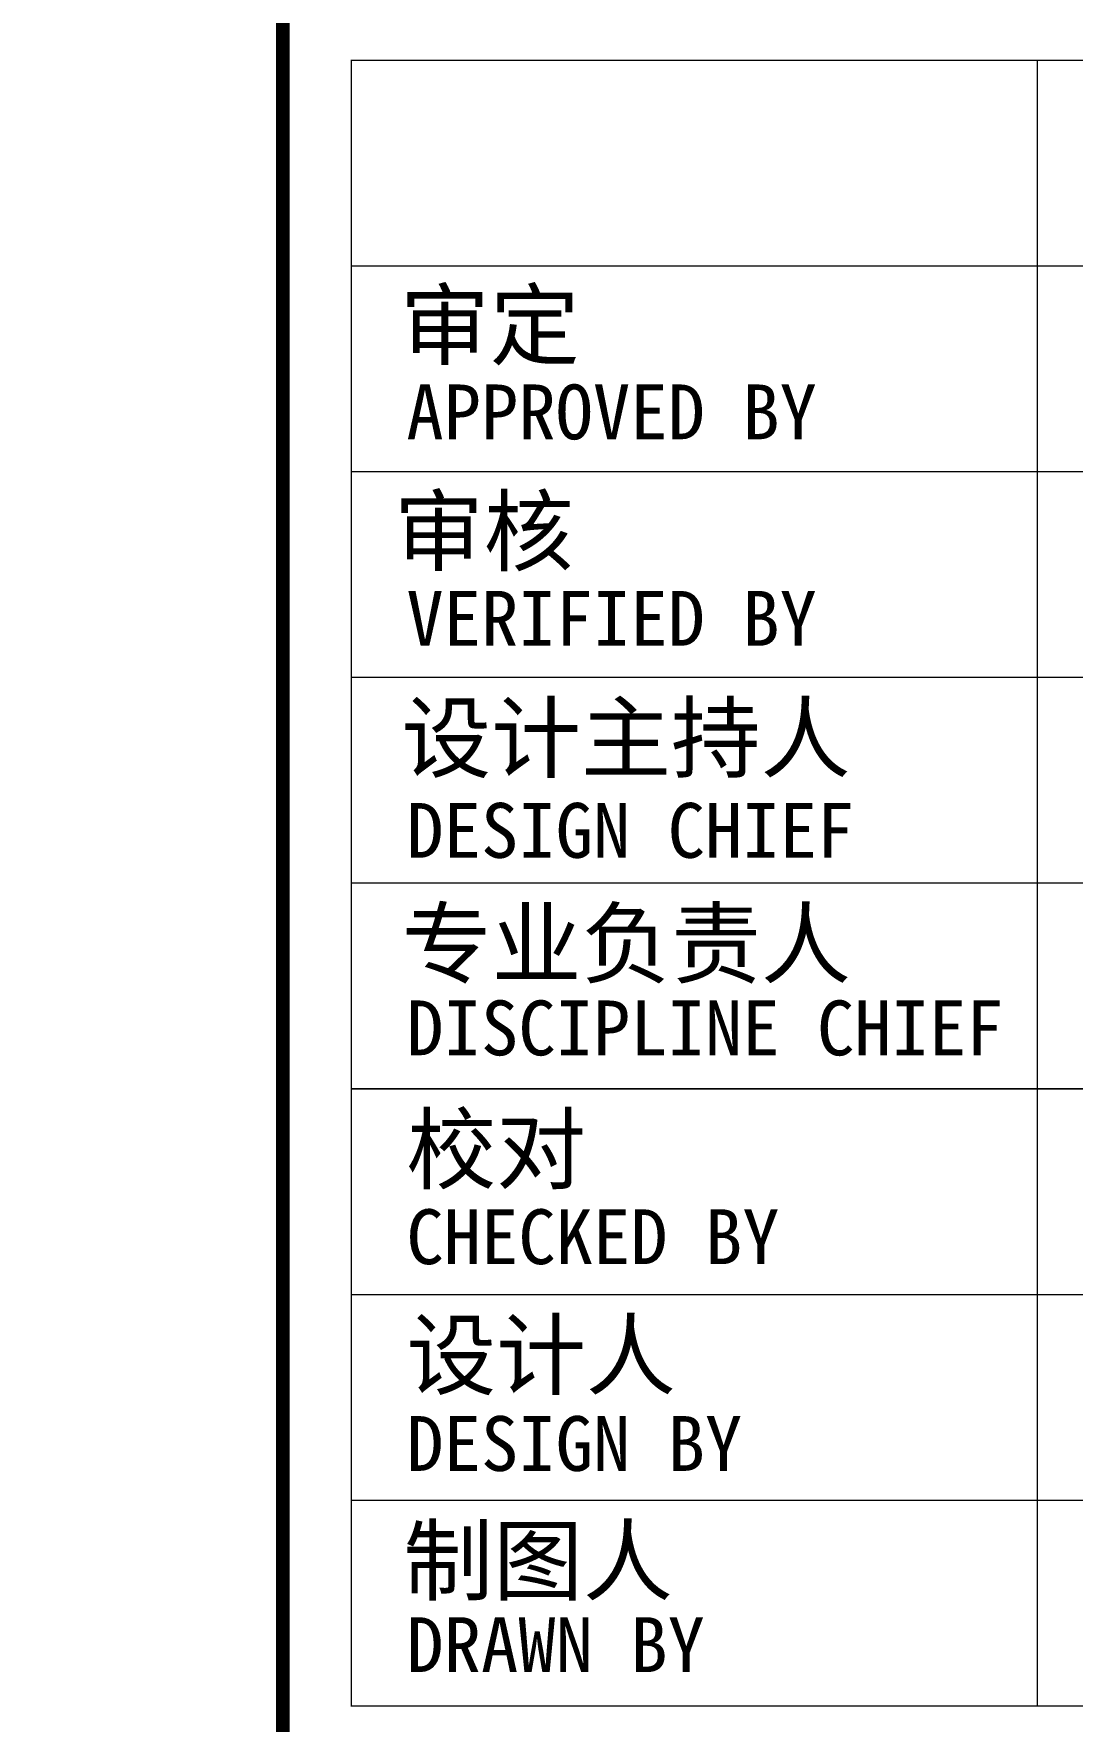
# Model space of a CAD drawing. Extents: x -777745 to 647905, y -207485 to 303235.
# Drawn here: x -362066 to -358281, y 110696 to 116848 of the extents above; entities that cross this region are included whole.
import ezdxf
from ezdxf.enums import TextEntityAlignment as Align

# ---------------------------------------------------------------- set-up
doc = ezdxf.new("R2010")
doc.units = 0
doc.header["$LTSCALE"] = 1000
doc.layers.get('0').update_dxf_attribs({"linetype": 'CONTINUOUS'})
doc.styles.add('图签信息$0$华文细黑', font='STXIHEI.TTF', dxfattribs={"height": 10})

# ---------------------------------------------------------------- blocks, each defined once
blk = doc.blocks.new('图框-A1')
at = {"const_width": 0.5}
blk.add_lwpolyline([(766, 584), (25, 584), (25, 10), (766, 10)], close=True, dxfattribs=at)
blk = doc.blocks.new('图签信息')
at = {"const_width": 0.5}
blk.add_lwpolyline([(-65, 0), (0, 0), (0, 500.5), (-65, 500.5)], close=True, dxfattribs=at)
at = {"const_width": 0.05}
for points in [[(-62.5, 103.262), (-2.5, 103.262), (-2.5, 163.262), (-62.5, 163.262), (-62.5, 103.262)], [(-37.5, 163.262), (-37.5, 103.262)], [(-62.5, 155.762), (-2.5, 155.762)], [(-62.5, 148.262), (-2.5, 148.262)], [(-62.5, 140.762), (-2.5, 140.762)], [(-62.5, 133.262), (-2.5, 133.262)], [(-62.5, 125.762), (-2.5, 125.762)], [(-62.5, 118.262), (-2.5, 118.262)], [(-62.5, 110.762), (-2.5, 110.762)]]:
    blk.add_lwpolyline(points, dxfattribs=at)
at = {"style": '图签信息$0$华文细黑'}
for s, height, p in [('审定', 2.4, (-60.729, 154.808)), ('APPROVED BY', 2, (-60.5, 151.442)), ('审核', 2.4, (-60.955, 147.294)), ('VERIFIED BY', 2, (-60.5, 143.915)), ('设计主持人', 2.4, (-60.678, 139.762)), ('DESIGN CHIEF', 2, (-60.5, 136.185)), ('专业负责人', 2.4, (-60.667, 132.262)), ('DISCIPLINE CHIEF', 2, (-60.5, 128.984)), ('校对', 2.4, (-60.5, 124.762)), ('CHECKED BY', 2, (-60.5, 121.371)), ('设计人', 2.4, (-60.5, 117.262)), ('DESIGN BY', 2, (-60.5, 113.832)), ('制图人', 2.4, (-60.606, 109.762)), ('DRAWN BY', 2, (-60.5, 106.498))]:
    blk.add_text(s, height=height, dxfattribs=at).set_placement(p, align=Align.TOP_LEFT)
blk = doc.blocks.new('图签-A1')
at = {"color": 2}
blk.add_blockref('图签信息', (0, 0), dxfattribs=at)

msp = doc.modelspace()

# ---------------------------------------------------------------- block references
at = {"xscale": 100, "yscale": 100, "zscale": 100}
for name, p in [('图框-A1', (-437758.4, 99425.3)), ('图签-A1', (-354658.4, 100425.3))]:
    msp.add_blockref(name, p, dxfattribs=at)

doc.saveas('drawing.dxf')
